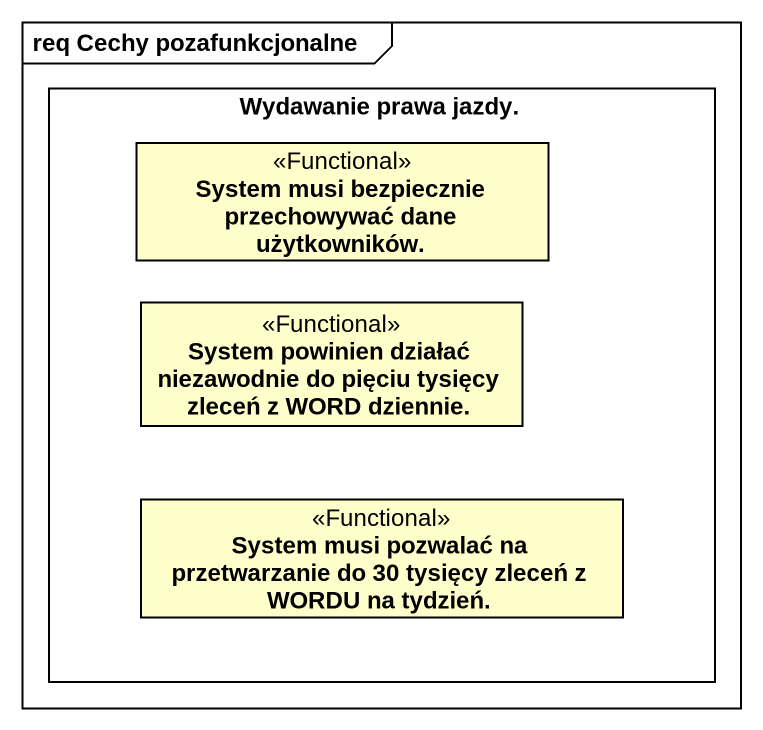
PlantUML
@startuml
mainframe req Cechy pozafunkcjonalne
hide circle
hide empty members
rectangle "Wydawanie prawa jazdy." as Wydawanie_prawa_jazdy {
  class "System musi bezpiecznie przechowywać dane użytkowników." as System_musi_bezpiecznie <<Functional>>
  class "System powinien działać niezawodnie do pięciu tysięcy zleceń z WORD dziennie." as System_powinien_działać <<Functional>>
  class "System musi pozwalać na przetwarzanie do 30 tysięcy zleceń z WORDU na tydzień." as System_musi_pozwalać_na <<Functional>>
}
@enduml
